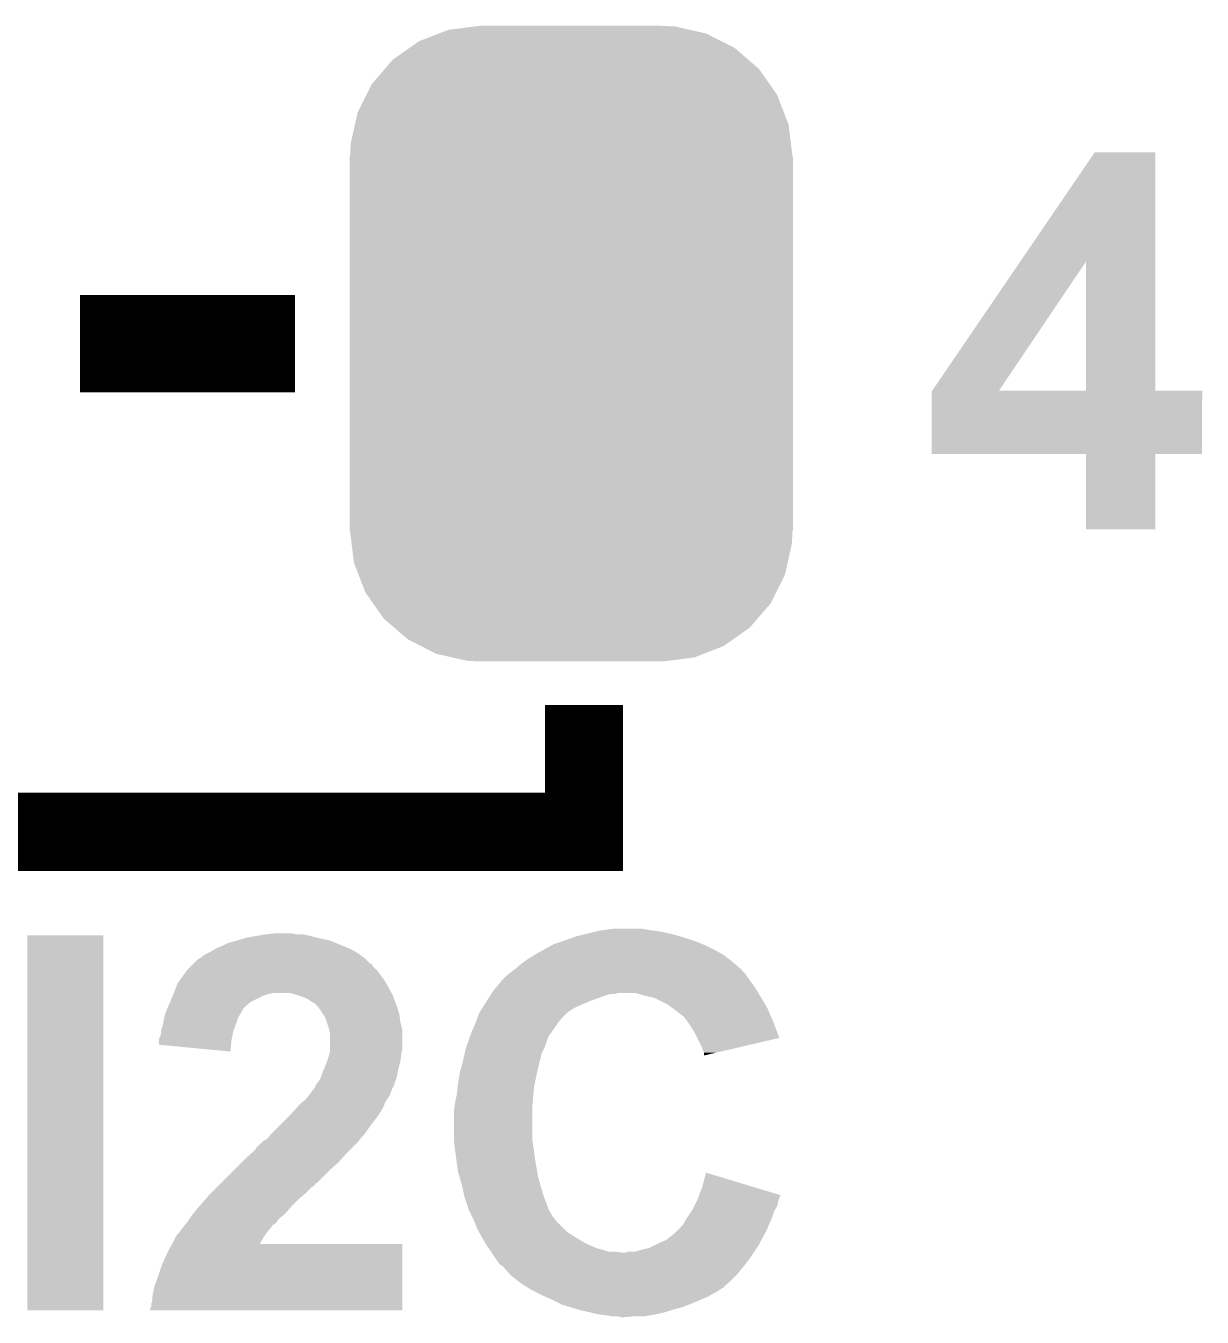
# Model space of a CAD drawing. Extents: x -1.3 to 24.2, y -3.9 to 53.4.
# Drawn here: x 12.01 to 15.07, y 5.494 to 8.853 of the extents above; entities that cross this region are included whole.
import ezdxf

# ---------------------------------------------------------------- set-up
doc = ezdxf.new("R2010")
doc.units = 0
doc.layers.get('0').update_dxf_attribs({"linetype": 'CONTINUOUS'})
doc.layers.add('LIGHT_RANGER_14CLICK_V101_GTO', color=9, linetype='CONTINUOUS')
doc.layers.add('LIGHT_RANGER_14CLICK_V101_GTS', color=11, linetype='CONTINUOUS')

# ---------------------------------------------------------------- blocks, each defined once
blk = doc.blocks.new('CUSTOM_78')
for points in [[(-0.396894, 0.786286), (-0.344522, 0.80667), (0.391508, 0.786286), (0.351232, 0.80667)], [(-0.344522, 0.80667), (-0.319682, 0.816338), (0.351232, 0.80667), (0.308712, 0.816338)], [(-0.319682, 0.816338), (-0.251122, 0.82504), (0.308712, 0.816338), (0.27044, 0.82504)], [(-0.251122, 0.82504), (-0.23749, 0.82677), (0.27044, 0.82504), (0.23749, 0.82677)], [(-0.420946, 0.769256), (-0.396894, 0.786286), (0.425156, 0.769256), (0.391508, 0.786286)], [(-0.464512, 0.738408), (-0.420946, 0.769256), (0.460796, 0.738408), (0.425156, 0.769256)], [(-0.5185, 0.67556), (-0.484594, 0.715032), (0.515528, 0.67556), (0.4878, 0.715032)], [(-0.484594, 0.715032), (-0.464512, 0.738408), (0.4878, 0.715032), (0.460796, 0.738408)], [(-0.532704, 0.647234), (-0.5185, 0.67556), (0.535424, 0.647234), (0.515528, 0.67556)], [(-0.555636, 0.601496), (-0.532704, 0.647234), (0.55303, 0.601496), (0.535424, 0.647234)], [(-0.562694, 0.569912), (-0.555636, 0.601496), (0.565186, 0.569912), (0.55303, 0.601496)], [(-0.573704, 0.520636), (-0.562694, 0.569912), (0.571254, 0.520636), (0.565186, 0.569912)], [(-0.57531, 0.48768), (-0.573704, 0.520636), (0.57531, 0.48768), (0.571254, 0.520636)], [(-0.57658, -0.48768), (-0.57658, 0.48768), (0.57658, -0.48768), (0.57658, 0.48768)], [(-0.571252, -0.520636), (-0.57531, -0.48768), (0.573704, -0.520636), (0.57531, -0.48768)], [(-0.565186, -0.569912), (-0.571252, -0.520636), (0.562692, -0.569912), (0.573704, -0.520636)], [(-0.553028, -0.601496), (-0.565186, -0.569912), (0.555636, -0.601496), (0.562692, -0.569912)], [(-0.535424, -0.647234), (-0.553028, -0.601496), (0.532702, -0.647234), (0.555636, -0.601496)], [(-0.515526, -0.67556), (-0.535424, -0.647234), (0.5185, -0.67556), (0.532702, -0.647234)], [(-0.4878, -0.715032), (-0.515526, -0.67556), (0.484592, -0.715032), (0.5185, -0.67556)], [(-0.460794, -0.738408), (-0.4878, -0.715032), (0.464512, -0.738408), (0.484592, -0.715032)], [(-0.425156, -0.769256), (-0.460794, -0.738408), (0.420944, -0.769256), (0.464512, -0.738408)], [(-0.391506, -0.786286), (-0.425156, -0.769256), (0.396894, -0.786286), (0.420944, -0.769256)], [(-0.351232, -0.80667), (-0.391506, -0.786286), (0.34452, -0.80667), (0.396894, -0.786286)], [(-0.30871, -0.816338), (-0.351232, -0.80667), (0.319682, -0.816338), (0.34452, -0.80667)], [(-0.27044, -0.82504), (-0.30871, -0.816338), (0.25112, -0.82504), (0.319682, -0.816338)], [(-0.23749, -0.82677), (-0.27044, -0.82504), (0.23749, -0.82677), (0.25112, -0.82504)]]:
    blk.add_solid(points)

msp = doc.modelspace()

# ---------------------------------------------------------------- linework, layer by layer
at = {"layer": 'LIGHT_RANGER_14CLICK_V101_GTO'}
for points, const_width in [([(12.15136, 8.0264), (12.71016, 8.0264)], 0.254), ([(11.684, 6.7564), (13.462, 6.7564), (13.462, 7.0866)], 0.2032)]:
    msp.add_lwpolyline(points, dxfattribs=dict(at, const_width=const_width))
for points in [[(14.59647, 8.239696), (14.790412, 8.524216), (14.947912, 8.239696), (14.9479, 8.524216)], [(14.790412, 8.524216), (14.79043, 8.52424), (14.9479, 8.524216), (14.79043, 8.52424)], [(14.367994, 7.904516), (14.59647, 8.239696), (14.541528, 7.904516), (14.76752, 8.239696)], [(14.767536, 7.90448), (14.76752, 8.239696), (14.947924, 7.90448), (14.947912, 8.239696)], [(14.36624, 7.739404), (14.366244, 7.901946), (15.069796, 7.739404), (15.069818, 7.901946)], [(14.366244, 7.901946), (14.367954, 7.904456), (15.069818, 7.901946), (15.06982, 7.904456)], [(14.367954, 7.904456), (14.36797, 7.90448), (15.06982, 7.904456), (14.947924, 7.90448)], [(14.36797, 7.90448), (14.367994, 7.904516), (14.767536, 7.90448), (14.541528, 7.904516)], [(14.767536, 7.73938), (14.36624, 7.739404), (15.069796, 7.73938), (15.069796, 7.739404)], [(14.767538, 7.739356), (14.767536, 7.73938), (14.9479, 7.739356), (15.069796, 7.73938)], [(14.76756, 7.543824), (14.767538, 7.739356), (14.947876, 7.543824), (14.9479, 7.739356)], [(14.947876, 7.5438), (14.76756, 7.543824), (14.947876, 7.5438), (14.947876, 7.543824)], [(12.0142, 5.511824), (12.014222, 6.487136), (12.212296, 5.511824), (12.21232, 6.487136)], [(12.014222, 6.487136), (12.014224, 6.48716), (12.21232, 6.487136), (12.014224, 6.48716)], [(12.58824, 6.48208), (12.618718, 6.48716), (12.763498, 6.48208), (12.745722, 6.48716)], [(12.618718, 6.48716), (12.633958, 6.4897), (12.745722, 6.48716), (12.730482, 6.4897)], [(12.633958, 6.4897), (12.656822, 6.49224), (12.715242, 6.4897), (12.702538, 6.49224)], [(13.42771, 6.47954), (13.441682, 6.48462), (13.7287, 6.47954), (13.711766, 6.48462)], [(13.441682, 6.48462), (13.45184, 6.48716), (13.711766, 6.48462), (13.703298, 6.48716)], [(13.45184, 6.48716), (13.47216, 6.49224), (13.703298, 6.48716), (13.68298, 6.49224)], [(13.47216, 6.49224), (13.494172, 6.49732), (13.68298, 6.49224), (13.660118, 6.49732)], [(13.494172, 6.49732), (13.50518, 6.49986), (13.660118, 6.49732), (13.6398, 6.49986)], [(13.50518, 6.49986), (13.543282, 6.50494), (13.6398, 6.49986), (13.609318, 6.50494)], [(12.494258, 6.44652), (12.502722, 6.4516), (12.863832, 6.44652), (12.854942, 6.4516)], [(12.502722, 6.4516), (12.506956, 6.45414), (12.854942, 6.4516), (12.849016, 6.45414)], [(12.506956, 6.45414), (12.51966, 6.45922), (12.849016, 6.45414), (12.83716, 6.45922)], [(12.51966, 6.45922), (12.534902, 6.466842), (12.83716, 6.45922), (12.818104, 6.466842)], [(12.534902, 6.466842), (12.56156, 6.474458), (12.818104, 6.466842), (12.799062, 6.474458)], [(12.56156, 6.474458), (12.58824, 6.48208), (12.799062, 6.474458), (12.763498, 6.48208)], [(13.35583, 6.44906), (13.37869, 6.46176), (13.80236, 6.44906), (13.77696, 6.46176)], [(13.37869, 6.46176), (13.383262, 6.4643), (13.77696, 6.46176), (13.77061, 6.4643)], [(13.383262, 6.4643), (13.40612, 6.47192), (13.77061, 6.4643), (13.75156, 6.47192)], [(13.40612, 6.47192), (13.41374, 6.47446), (13.75156, 6.47192), (13.74394, 6.47446)], [(13.41374, 6.47446), (13.42771, 6.47954), (13.74394, 6.47446), (13.7287, 6.47954)], [(12.446002, 6.4135), (12.458704, 6.4262), (12.905744, 6.4135), (12.893042, 6.4262)], [(12.458704, 6.4262), (12.461246, 6.426206), (12.893042, 6.4262), (12.893036, 6.426206)], [(12.461246, 6.426206), (12.463778, 6.428738), (12.893036, 6.426206), (12.890502, 6.428738)], [(12.463778, 6.428738), (12.463784, 6.428742), (12.890502, 6.428738), (12.890498, 6.428742)], [(12.463784, 6.428742), (12.468858, 6.431282), (12.890498, 6.428742), (12.886942, 6.431282)], [(12.468858, 6.431282), (12.473944, 6.436362), (12.886942, 6.431282), (12.879832, 6.436362)], [(12.473944, 6.436362), (12.484098, 6.44144), (12.879832, 6.436362), (12.872722, 6.44144)], [(12.484098, 6.44144), (12.494258, 6.44652), (12.872722, 6.44144), (12.863832, 6.44652)], [(13.29944, 6.4135), (13.306552, 6.41858), (13.853888, 6.4135), (13.84808, 6.41858)], [(13.306552, 6.41858), (13.31722, 6.4262), (13.84808, 6.41858), (13.838282, 6.4262)], [(13.31722, 6.4262), (13.333478, 6.43636), (13.838282, 6.4262), (13.825216, 6.43636)], [(13.333478, 6.43636), (13.33754, 6.438898), (13.825216, 6.43636), (13.82065, 6.438898)], [(13.33754, 6.438898), (13.35583, 6.44906), (13.82065, 6.438898), (13.80236, 6.44906)], [(12.412616, 6.372858), (12.42713, 6.393178), (12.941302, 6.372858), (12.92606, 6.393178)], [(12.42713, 6.393178), (12.430762, 6.398262), (12.92606, 6.393178), (12.92098, 6.398262)], [(12.430762, 6.398262), (12.438382, 6.405882), (12.92098, 6.398262), (12.913362, 6.405882)], [(12.438382, 6.405882), (12.443456, 6.410956), (12.913362, 6.405882), (12.910822, 6.410956)], [(12.443456, 6.410956), (12.445996, 6.413494), (12.910822, 6.410956), (12.908286, 6.413494)], [(12.445996, 6.413494), (12.446002, 6.4135), (12.908286, 6.413494), (12.905744, 6.4135)], [(13.25118, 6.37286), (13.261342, 6.38302), (13.89126, 6.37286), (13.884488, 6.38302)], [(13.261342, 6.38302), (13.268114, 6.3881), (13.884488, 6.38302), (13.8811, 6.3881)], [(13.268114, 6.3881), (13.2715, 6.39064), (13.8811, 6.3881), (13.87856, 6.39064)], [(13.2715, 6.39064), (13.281016, 6.398254), (13.87856, 6.39064), (13.870946, 6.398254)], [(13.281016, 6.398254), (13.28417, 6.400776), (13.870946, 6.398254), (13.87094, 6.400776)], [(13.28417, 6.400776), (13.2842, 6.4008), (13.87094, 6.400776), (13.868404, 6.4008)], [(13.2842, 6.4008), (13.29944, 6.4135), (13.868404, 6.4008), (13.853888, 6.4135)], [(12.3952, 6.3373), (12.404344, 6.36016), (12.96139, 6.3373), (12.94892, 6.36016)], [(12.404344, 6.36016), (12.405362, 6.362702), (12.94892, 6.36016), (12.947396, 6.362702)], [(12.405362, 6.362702), (12.412616, 6.372858), (12.947396, 6.362702), (12.941302, 6.372858)], [(13.22578, 6.34238), (13.23409, 6.352538), (13.912598, 6.34238), (13.906502, 6.352538)], [(13.23409, 6.352538), (13.248638, 6.370318), (13.906502, 6.352538), (13.893168, 6.370318)], [(13.248638, 6.370318), (13.25118, 6.37286), (13.893168, 6.370318), (13.89126, 6.37286)], [(12.385764, 6.31444), (12.39012, 6.3246), (12.595864, 6.31444), (12.61618, 6.3246)], [(12.39012, 6.3246), (12.392152, 6.32968), (12.61618, 6.3246), (12.62634, 6.32968)], [(12.392152, 6.32968), (12.394182, 6.334758), (12.62634, 6.32968), (12.64158, 6.334758)], [(12.394182, 6.334758), (12.3952, 6.3373), (12.64158, 6.334758), (12.654278, 6.3373)], [(12.71524, 6.33222), (12.697458, 6.3373), (12.96416, 6.33222), (12.96139, 6.3373)], [(12.730482, 6.32714), (12.71524, 6.33222), (12.966114, 6.32714), (12.96416, 6.33222)], [(12.743182, 6.32206), (12.730482, 6.32714), (12.968068, 6.32206), (12.966114, 6.32714)], [(12.753342, 6.314442), (12.743182, 6.32206), (12.971, 6.314442), (12.968068, 6.32206)], [(13.201534, 6.30428), (13.209616, 6.31698), (13.4493, 6.30428), (13.479782, 6.31698)], [(13.209616, 6.31698), (13.216082, 6.32714), (13.479782, 6.31698), (13.50772, 6.32714)], [(13.216082, 6.32714), (13.220928, 6.334758), (13.50772, 6.32714), (13.530578, 6.334758)], [(13.220928, 6.334758), (13.22093, 6.33476), (13.530578, 6.334758), (13.543276, 6.33476)], [(13.22093, 6.33476), (13.222546, 6.337298), (13.543276, 6.33476), (13.550898, 6.337298)], [(13.222546, 6.3373), (13.22578, 6.34238), (13.915646, 6.3373), (13.912598, 6.34238)], [(13.222546, 6.337298), (13.222546, 6.3373), (13.550898, 6.337298), (13.596618, 6.3373)], [(13.622022, 6.32968), (13.596618, 6.3373), (13.920218, 6.32968), (13.915646, 6.3373)], [(13.633456, 6.32714), (13.622022, 6.32968), (13.92174, 6.32714), (13.920218, 6.32968)], [(13.644878, 6.324602), (13.633456, 6.32714), (13.923222, 6.324602), (13.92174, 6.32714)], [(13.680438, 6.30682), (13.644878, 6.324602), (13.933594, 6.30682), (13.923222, 6.324602)], [(12.370524, 6.273802), (12.374154, 6.286502), (12.56284, 6.273802), (12.57046, 6.286502)], [(12.374154, 6.286502), (12.37488, 6.289042), (12.57046, 6.286502), (12.57173, 6.289042)], [(12.37488, 6.289042), (12.378142, 6.296656), (12.57173, 6.289042), (12.575538, 6.296656)], [(12.378142, 6.296656), (12.380322, 6.301742), (12.575538, 6.296656), (12.580622, 6.301742)], [(12.380322, 6.301742), (12.385764, 6.31444), (12.580622, 6.301742), (12.595864, 6.31444)], [(12.763494, 6.30936), (12.753342, 6.314442), (12.972954, 6.30936), (12.971, 6.314442)], [(12.766034, 6.304296), (12.763494, 6.30936), (12.974902, 6.304296), (12.972954, 6.30936)], [(12.76857, 6.30428), (12.766034, 6.304296), (12.974908, 6.30428), (12.974902, 6.304296)], [(12.771958, 6.299202), (12.76857, 6.30428), (12.97686, 6.299202), (12.974908, 6.30428)], [(12.78382, 6.281418), (12.771958, 6.299202), (12.98194, 6.281418), (12.97686, 6.299202)], [(13.185336, 6.2738), (13.19022, 6.286498), (13.40612, 6.2738), (13.418818, 6.286498)], [(13.19022, 6.286498), (13.190222, 6.2865), (13.418818, 6.286498), (13.41882, 6.2865)], [(13.190222, 6.2865), (13.196684, 6.296658), (13.41882, 6.2865), (13.434058, 6.296658)], [(13.196684, 6.296658), (13.201534, 6.30428), (13.434058, 6.296658), (13.4493, 6.30428)], [(13.6906, 6.2992), (13.680438, 6.30682), (13.938038, 6.2992), (13.933594, 6.30682)], [(13.694414, 6.296658), (13.6906, 6.2992), (13.93952, 6.296658), (13.938038, 6.2992)], [(13.69822, 6.29412), (13.694414, 6.296658), (13.940608, 6.29412), (13.93952, 6.296658)], [(13.70076, 6.291582), (13.69822, 6.29412), (13.941696, 6.291582), (13.940608, 6.29412)], [(13.721078, 6.276342), (13.70076, 6.291582), (13.948228, 6.276342), (13.941696, 6.291582)], [(12.362182, 6.240782), (12.36726, 6.25602), (12.551092, 6.240782), (12.556806, 6.25602)], [(12.36726, 6.25602), (12.367682, 6.25856), (12.556806, 6.25602), (12.55776, 6.25856)], [(12.367682, 6.25856), (12.3698, 6.271262), (12.55776, 6.25856), (12.561992, 6.271262)], [(12.3698, 6.271262), (12.370524, 6.273802), (12.561992, 6.271262), (12.56284, 6.273802)], [(12.788898, 6.273804), (12.78382, 6.281418), (12.982892, 6.273804), (12.98194, 6.281418)], [(12.793134, 6.2611), (12.788898, 6.273804), (12.98448, 6.2611), (12.982892, 6.273804)], [(12.799058, 6.24332), (12.793134, 6.2611), (12.988926, 6.24332), (12.98448, 6.2611)], [(13.170112, 6.2357), (13.17646, 6.25094), (13.37818, 6.2357), (13.38834, 6.25094)], [(13.17646, 6.25094), (13.17752, 6.25348), (13.38834, 6.25094), (13.390876, 6.25348)], [(13.17752, 6.253482), (13.179472, 6.258556), (13.390878, 6.253482), (13.393418, 6.258556)], [(13.17752, 6.25348), (13.17752, 6.253482), (13.390876, 6.25348), (13.390878, 6.253482)], [(13.179472, 6.258556), (13.185336, 6.2738), (13.393418, 6.258556), (13.40612, 6.2738)], [(13.73251, 6.2611), (13.721078, 6.276342), (13.95476, 6.2611), (13.948228, 6.276342)], [(13.73632, 6.256018), (13.73251, 6.2611), (13.956664, 6.256018), (13.95476, 6.2611)], [(13.74902, 6.235698), (13.73632, 6.256018), (13.96427, 6.235698), (13.956664, 6.256018)], [(12.3571, 6.21284), (12.357102, 6.217924), (12.54506, 6.21284), (12.546076, 6.217924)], [(12.357102, 6.217924), (12.36218, 6.230624), (12.546076, 6.217924), (12.548616, 6.230624)], [(12.36218, 6.238238), (12.362182, 6.240782), (12.55014, 6.238238), (12.551092, 6.240782)], [(12.36218, 6.230624), (12.36218, 6.238238), (12.548616, 6.230624), (12.55014, 6.238238)], [(12.799568, 6.240778), (12.799058, 6.24332), (12.98956, 6.240778), (12.988926, 6.24332)], [(12.8016, 6.230622), (12.799568, 6.240778), (12.98956, 6.230622), (12.98956, 6.240778)], [(12.8016, 6.195058), (12.8016, 6.230622), (12.98956, 6.195058), (12.98956, 6.230622)], [(13.161434, 6.212842), (13.16482, 6.222998), (13.36548, 6.212842), (13.369542, 6.222998)], [(13.16482, 6.222998), (13.165878, 6.225542), (13.369542, 6.222998), (13.37056, 6.225542)], [(13.165878, 6.225542), (13.170112, 6.2357), (13.37056, 6.225542), (13.37818, 6.2357)], [(13.756644, 6.220454), (13.74902, 6.235698), (13.969974, 6.220454), (13.96427, 6.235698)], [(13.7668, 6.20014), (13.756644, 6.220454), (13.883018, 6.20014), (13.969974, 6.220454)], [(12.3571, 6.202702), (12.3571, 6.21284), (12.544128, 6.202702), (12.54506, 6.21284)], [(12.542496, 6.184902), (12.3571, 6.202702), (12.542496, 6.184902), (12.544128, 6.202702)], [(12.800146, 6.17982), (12.8016, 6.184902), (12.98702, 6.17982), (12.987866, 6.184902)], [(12.8016, 6.184902), (12.8016, 6.195058), (12.987866, 6.184902), (12.98956, 6.195058)], [(13.14704, 6.1595), (13.152314, 6.182358), (13.347064, 6.1595), (13.352778, 6.182358)], [(13.152314, 6.182358), (13.15466, 6.192518), (13.352778, 6.182358), (13.357858, 6.192518)], [(13.15466, 6.192518), (13.156354, 6.1976), (13.357858, 6.192518), (13.3604, 6.1976)], [(13.156354, 6.1976), (13.161434, 6.212842), (13.3604, 6.1976), (13.36548, 6.212842)], [(13.77188, 6.18744), (13.7668, 6.20014), (13.828654, 6.18744), (13.883018, 6.20014)], [(13.774418, 6.182364), (13.77188, 6.18744), (13.806926, 6.182364), (13.828654, 6.18744)], [(13.77442, 6.17477), (13.774418, 6.182364), (13.77442, 6.17477), (13.806926, 6.182364)], [(12.7889, 6.1468), (12.79366, 6.1595), (12.981304, 6.1468), (12.98448, 6.1595)], [(12.79366, 6.1595), (12.796518, 6.167118), (12.98448, 6.1595), (12.985432, 6.167118)], [(12.796518, 6.167118), (12.800146, 6.17982), (12.985432, 6.167118), (12.98702, 6.17982)], [(13.14219, 6.14172), (13.14704, 6.1595), (13.34262, 6.14172), (13.347064, 6.1595)], [(12.76858, 6.10362), (12.7762, 6.11378), (12.970082, 6.10362), (12.97347, 6.11378)], [(12.7762, 6.11378), (12.777046, 6.11632), (12.97347, 6.11378), (12.974318, 6.11632)], [(12.777046, 6.11632), (12.78128, 6.129018), (12.974318, 6.11632), (12.97714, 6.129018)], [(12.78128, 6.129018), (12.785634, 6.13918), (12.97714, 6.129018), (12.9794, 6.13918)], [(12.785634, 6.13918), (12.7889, 6.1468), (12.9794, 6.13918), (12.981304, 6.1468)], [(13.13434, 6.10108), (13.137302, 6.11886), (13.333982, 6.10108), (13.33754, 6.11886)], [(13.137302, 6.11886), (13.13942, 6.131562), (13.33754, 6.11886), (13.340362, 6.131562)], [(13.13942, 6.131562), (13.14219, 6.14172), (13.340362, 6.131562), (13.34262, 6.14172)], [(12.74826, 6.07314), (12.755878, 6.0833), (12.957554, 6.07314), (12.96162, 6.0833)], [(12.755878, 6.0833), (12.76159, 6.090916), (12.96162, 6.0833), (12.96416, 6.090916)], [(12.76159, 6.090916), (12.763498, 6.09346), (12.96416, 6.090916), (12.966696, 6.09346)], [(12.763498, 6.09346), (12.7635, 6.093462), (12.966696, 6.09346), (12.966696, 6.093462)], [(12.7635, 6.093462), (12.763504, 6.096006), (12.966696, 6.093462), (12.967544, 6.096006)], [(12.763504, 6.096006), (12.76858, 6.10362), (12.967544, 6.096006), (12.970082, 6.10362)], [(13.1318, 6.075682), (13.133578, 6.093462), (13.330682, 6.075682), (13.33246, 6.093462)], [(13.133578, 6.093462), (13.13434, 6.10108), (13.33246, 6.093462), (13.333982, 6.10108)], [(12.713854, 6.03758), (12.725402, 6.050282), (12.938758, 6.03758), (12.944202, 6.050282)], [(12.725402, 6.050282), (12.731752, 6.055362), (12.944202, 6.050282), (12.94638, 6.055362)], [(12.731752, 6.055362), (12.738102, 6.060442), (12.94638, 6.055362), (12.949766, 6.060442)], [(12.738102, 6.060442), (12.746226, 6.070598), (12.949766, 6.060442), (12.956538, 6.070598)], [(12.746226, 6.070598), (12.74826, 6.07314), (12.956538, 6.070598), (12.957554, 6.07314)], [(13.124814, 6.037582), (13.12672, 6.052818), (13.32738, 6.037582), (13.328648, 6.052818)], [(13.12672, 6.052818), (13.130106, 6.06806), (13.328648, 6.052818), (13.32992, 6.06806)], [(13.130106, 6.06806), (13.1318, 6.075682), (13.32992, 6.06806), (13.330682, 6.075682)], [(12.67206, 5.9944), (12.69492, 6.01726), (12.90828, 5.9944), (12.92606, 6.01726)], [(12.69492, 6.01726), (12.7, 6.02234), (12.92606, 6.01726), (12.929234, 6.02234)], [(12.7, 6.02234), (12.713854, 6.03758), (12.929234, 6.02234), (12.938758, 6.03758)], [(13.12418, 6.0325), (13.124814, 6.037582), (13.32738, 6.0325), (13.32738, 6.037582)], [(13.12418, 5.95884), (13.12418, 6.0325), (13.32738, 5.95884), (13.32738, 6.0325)], [(12.6492, 5.97154), (12.67206, 5.9944), (12.892276, 5.97154), (12.90828, 5.9944)], [(12.608566, 5.933446), (12.62634, 5.95122), (12.857484, 5.933446), (12.875258, 5.95122)], [(12.62634, 5.95122), (12.626342, 5.951222), (12.875258, 5.95122), (12.875258, 5.951222)], [(12.626342, 5.951222), (12.639042, 5.958844), (12.875258, 5.951222), (12.880978, 5.958844)], [(12.639042, 5.958844), (12.641068, 5.961378), (12.880978, 5.958844), (12.88288, 5.961378)], [(12.641068, 5.961378), (12.647166, 5.968998), (12.88288, 5.961378), (12.890498, 5.968998)], [(12.647166, 5.968998), (12.6492, 5.97154), (12.890498, 5.968998), (12.892276, 5.97154)], [(13.12418, 5.948682), (13.12418, 5.95884), (13.328832, 5.948682), (13.32738, 5.95884)], [(13.127568, 5.92328), (13.12418, 5.948682), (13.33246, 5.92328), (13.328832, 5.948682)], [(12.58062, 5.9055), (12.59738, 5.92074), (12.831232, 5.9055), (12.84478, 5.92074)], [(12.59738, 5.92074), (12.60856, 5.930904), (12.84478, 5.92074), (12.854942, 5.930904)], [(12.60856, 5.930904), (12.608566, 5.933446), (12.854942, 5.930904), (12.857484, 5.933446)], [(13.130278, 5.90296), (13.127568, 5.92328), (13.335, 5.90296), (13.33246, 5.92328)], [(12.550138, 5.87502), (12.572998, 5.89788), (12.79906, 5.87502), (12.82446, 5.89788)], [(12.572998, 5.89788), (12.58062, 5.9055), (12.82446, 5.89788), (12.831232, 5.9055)], [(13.13434, 5.872482), (13.130278, 5.90296), (13.34038, 5.872482), (13.335, 5.90296)], [(12.517118, 5.842), (12.550138, 5.87502), (12.766036, 5.842), (12.79906, 5.87502)], [(13.13797, 5.85978), (13.13434, 5.872482), (13.34262, 5.85978), (13.34038, 5.872482)], [(13.1445, 5.83692), (13.13797, 5.85978), (13.34897, 5.83692), (13.34262, 5.85978)], [(13.76934, 5.83184), (13.779524, 5.869934), (13.90536, 5.83184), (13.779524, 5.869934)], [(12.478068, 5.801362), (12.489178, 5.81406), (12.72032, 5.801362), (12.735136, 5.81406)], [(12.489178, 5.81406), (12.491718, 5.8166), (12.735136, 5.81406), (12.7381, 5.8166)], [(12.491718, 5.8166), (12.506956, 5.831838), (12.7381, 5.8166), (12.753338, 5.831838)], [(12.506956, 5.831838), (12.51204, 5.836922), (12.753338, 5.831838), (12.760956, 5.836922)], [(12.51204, 5.836922), (12.517102, 5.841984), (12.760956, 5.836922), (12.763494, 5.841984)], [(12.517102, 5.841984), (12.517118, 5.842), (12.763494, 5.841984), (12.766036, 5.842)], [(13.149778, 5.81406), (13.1445, 5.83692), (13.35532, 5.81406), (13.34897, 5.83692)], [(13.152122, 5.8039), (13.149778, 5.81406), (13.35913, 5.8039), (13.35532, 5.81406)], [(13.760546, 5.808976), (13.761516, 5.811502), (13.972538, 5.808976), (13.97254, 5.811502)], [(13.761516, 5.811502), (13.76934, 5.83184), (13.97254, 5.811502), (13.90536, 5.83184)], [(12.45616, 5.77596), (12.46269, 5.78358), (12.695872, 5.77596), (12.70254, 5.78358)], [(12.46269, 5.78358), (12.4714, 5.79374), (12.70254, 5.78358), (12.712698, 5.79374)], [(12.4714, 5.79374), (12.478068, 5.801362), (12.712698, 5.79374), (12.72032, 5.801362)], [(13.16228, 5.773422), (13.152122, 5.8039), (13.37056, 5.773422), (13.35913, 5.8039)], [(13.74394, 5.773422), (13.749018, 5.783578), (13.958824, 5.773422), (13.96492, 5.783578)], [(13.749018, 5.783578), (13.755368, 5.796278), (13.96492, 5.783578), (13.96746, 5.796278)], [(13.755368, 5.796278), (13.75664, 5.79882), (13.96746, 5.796278), (13.968306, 5.79882)], [(13.75664, 5.79882), (13.758592, 5.803898), (13.968306, 5.79882), (13.97, 5.803898)], [(13.758592, 5.803898), (13.760546, 5.808976), (13.97, 5.803898), (13.972538, 5.808976)], [(12.429234, 5.740398), (12.4333, 5.74548), (12.661898, 5.740398), (12.665286, 5.74548)], [(12.4333, 5.74548), (12.434992, 5.748018), (12.665286, 5.74548), (12.66698, 5.748018)], [(12.434992, 5.748018), (12.44346, 5.76072), (12.66698, 5.748018), (12.681798, 5.76072)], [(12.44346, 5.76072), (12.445574, 5.763258), (12.681798, 5.76072), (12.68476, 5.763258)], [(12.445574, 5.763258), (12.45616, 5.77596), (12.68476, 5.763258), (12.695872, 5.77596)], [(13.162282, 5.773418), (13.16228, 5.773422), (13.37056, 5.773418), (13.37056, 5.773422)], [(13.17117, 5.755644), (13.162282, 5.773418), (13.38072, 5.755644), (13.37056, 5.773418)], [(13.17498, 5.74802), (13.17117, 5.755644), (13.38707, 5.74802), (13.38072, 5.755644)], [(13.17803, 5.740396), (13.17498, 5.74802), (13.39342, 5.740396), (13.38707, 5.74802)], [(13.718542, 5.732782), (13.7287, 5.75056), (13.942422, 5.732782), (13.950042, 5.75056)], [(13.7287, 5.75056), (13.732086, 5.755642), (13.950042, 5.75056), (13.95222, 5.755642)], [(13.732086, 5.755642), (13.742246, 5.770882), (13.95222, 5.755642), (13.9573, 5.770882)], [(13.742246, 5.770882), (13.74394, 5.773422), (13.9573, 5.770882), (13.958824, 5.773422)], [(12.402822, 5.707378), (12.4079, 5.712462), (12.632504, 5.707378), (12.636136, 5.712462)], [(12.4079, 5.712462), (12.413614, 5.72008), (12.636136, 5.712462), (12.64158, 5.72008)], [(12.413614, 5.72008), (12.417422, 5.725158), (12.64158, 5.72008), (12.646658, 5.725158)], [(12.417422, 5.725158), (12.42314, 5.73278), (12.646658, 5.725158), (12.65174, 5.73278)], [(12.42314, 5.73278), (12.425166, 5.735314), (12.65174, 5.73278), (12.654274, 5.735314)], [(12.425166, 5.735314), (12.425172, 5.73532), (12.654274, 5.735314), (12.656816, 5.73532)], [(12.425172, 5.73532), (12.429234, 5.740398), (12.656816, 5.73532), (12.661898, 5.740398)], [(13.179044, 5.73786), (13.17803, 5.740396), (13.393444, 5.73786), (13.39342, 5.740396)], [(13.179048, 5.737854), (13.179044, 5.73786), (13.395966, 5.737854), (13.393444, 5.73786)], [(13.18514, 5.72262), (13.179048, 5.737854), (13.411202, 5.72262), (13.395966, 5.737854)], [(13.189374, 5.715), (13.18514, 5.72262), (13.418822, 5.715), (13.411202, 5.72262)], [(13.19643, 5.7023), (13.189374, 5.715), (13.43914, 5.7023), (13.418822, 5.715)], [(13.675358, 5.694682), (13.69822, 5.712462), (13.923434, 5.694682), (13.932916, 5.712462)], [(13.69822, 5.712462), (13.705838, 5.72008), (13.932916, 5.712462), (13.93698, 5.72008)], [(13.705838, 5.72008), (13.718542, 5.732782), (13.93698, 5.72008), (13.942422, 5.732782)], [(12.37996, 5.6642), (12.390886, 5.684496), (12.989556, 5.6642), (12.98956, 5.684496)], [(12.390886, 5.684496), (12.390898, 5.68452), (12.98956, 5.684496), (12.618762, 5.68452)], [(12.390898, 5.68452), (12.39774, 5.697226), (12.618762, 5.68452), (12.62599, 5.697226)], [(12.39774, 5.697226), (12.397746, 5.699766), (12.62599, 5.697226), (12.627436, 5.699766)], [(12.397746, 5.699766), (12.400278, 5.7023), (12.627436, 5.699766), (12.628878, 5.7023)], [(12.400278, 5.7023), (12.400282, 5.702304), (12.628878, 5.7023), (12.62888, 5.702304)], [(12.400282, 5.702304), (12.402822, 5.707378), (12.62888, 5.702304), (12.632504, 5.707378)], [(13.19784, 5.69976), (13.19643, 5.7023), (13.443374, 5.69976), (13.43914, 5.7023)], [(13.205096, 5.68706), (13.19784, 5.69976), (13.464542, 5.68706), (13.443374, 5.69976)], [(13.207998, 5.68198), (13.205096, 5.68706), (13.475716, 5.68198), (13.464542, 5.68706)], [(13.213446, 5.674358), (13.207998, 5.68198), (13.49248, 5.674358), (13.475716, 5.68198)], [(13.632182, 5.67436), (13.64742, 5.68198), (13.91158, 5.67436), (13.91666, 5.68198)], [(13.64742, 5.68198), (13.6525, 5.68452), (13.91666, 5.68198), (13.918014, 5.68452)], [(13.6525, 5.68452), (13.675358, 5.694682), (13.918014, 5.68452), (13.923434, 5.694682)], [(12.36472, 5.63118), (12.37996, 5.6642), (12.989552, 5.63118), (12.989556, 5.6642)], [(13.220702, 5.6642), (13.213446, 5.674358), (13.528042, 5.6642), (13.49248, 5.674358)], [(13.222226, 5.66166), (13.220702, 5.6642), (13.563602, 5.66166), (13.54582, 5.6642)], [(13.228318, 5.651502), (13.222226, 5.66166), (13.89634, 5.651502), (13.903112, 5.66166)], [(13.234036, 5.64388), (13.228318, 5.651502), (13.89126, 5.64388), (13.89634, 5.651502)], [(13.23594, 5.64134), (13.234036, 5.64388), (13.889228, 5.64134), (13.89126, 5.64388)], [(13.563602, 5.66166), (13.571224, 5.661662), (13.903112, 5.66166), (13.903114, 5.661662)], [(13.571224, 5.661662), (13.576304, 5.6642), (13.903114, 5.661662), (13.904806, 5.6642)], [(13.594084, 5.6642), (13.61186, 5.66928), (13.904806, 5.6642), (13.908192, 5.66928)], [(13.61186, 5.66928), (13.632182, 5.67436), (13.908192, 5.66928), (13.91158, 5.67436)], [(12.35456, 5.6007), (12.36472, 5.63118), (12.989548, 5.6007), (12.989552, 5.63118)], [(13.24102, 5.63372), (13.23594, 5.64134), (13.883132, 5.63372), (13.889228, 5.64134)], [(13.246094, 5.628646), (13.24102, 5.63372), (13.879072, 5.628646), (13.883132, 5.63372)], [(13.248636, 5.62864), (13.246094, 5.628646), (13.879068, 5.62864), (13.879072, 5.628646)], [(13.269214, 5.60578), (13.248636, 5.62864), (13.86078, 5.60578), (13.879068, 5.62864)], [(12.344402, 5.57276), (12.35456, 5.6007), (12.989544, 5.57276), (12.989548, 5.6007)], [(13.2715, 5.60324), (13.269214, 5.60578), (13.85824, 5.60324), (13.86078, 5.60578)], [(13.29055, 5.588), (13.2715, 5.60324), (13.843, 5.588), (13.85824, 5.60324)], [(13.2969, 5.58292), (13.29055, 5.588), (13.837074, 5.58292), (13.843, 5.588)], [(13.312878, 5.572754), (13.2969, 5.58292), (13.82522, 5.572754), (13.837074, 5.58292)], [(12.33932, 5.547362), (12.344402, 5.57276), (12.98954, 5.547362), (12.989544, 5.57276)], [(12.33932, 5.537204), (12.33932, 5.547362), (12.989538, 5.537204), (12.98954, 5.547362)], [(13.31686, 5.57022), (13.312878, 5.572754), (13.825196, 5.57022), (13.82522, 5.572754)], [(13.316866, 5.570216), (13.31686, 5.57022), (13.822674, 5.570216), (13.825196, 5.57022)], [(13.32484, 5.565142), (13.316866, 5.570216), (13.815062, 5.565142), (13.822674, 5.570216)], [(13.335004, 5.56006), (13.32484, 5.565142), (13.807438, 5.56006), (13.815062, 5.565142)], [(13.345162, 5.55498), (13.335004, 5.56006), (13.797282, 5.55498), (13.807438, 5.56006)], [(13.35024, 5.55244), (13.345162, 5.55498), (13.793048, 5.55244), (13.797282, 5.55498)], [(13.361416, 5.54736), (13.35024, 5.55244), (13.784584, 5.54736), (13.793048, 5.55244)], [(13.372592, 5.54228), (13.361416, 5.54736), (13.77188, 5.54228), (13.784584, 5.54736)], [(12.212296, 5.5118), (12.0142, 5.511824), (12.212296, 5.5118), (12.212296, 5.511824)], [(12.33424, 5.511824), (12.334242, 5.516884), (12.989536, 5.511824), (12.989536, 5.516884)], [(12.989536, 5.5118), (12.33424, 5.511824), (12.989536, 5.5118), (12.989536, 5.511824)], [(12.334242, 5.516884), (12.33678, 5.521964), (12.989536, 5.516884), (12.989536, 5.521964)], [(12.33678, 5.521964), (12.336782, 5.529582), (12.989536, 5.521964), (12.989538, 5.529582)], [(12.336782, 5.529582), (12.33932, 5.537204), (12.989538, 5.529582), (12.989538, 5.537204)], [(13.37818, 5.53974), (13.372592, 5.54228), (13.765952, 5.53974), (13.77188, 5.54228)], [(13.40358, 5.52704), (13.37818, 5.53974), (13.73632, 5.52704), (13.765952, 5.53974)], [(13.428982, 5.51942), (13.40358, 5.52704), (13.715998, 5.51942), (13.73632, 5.52704)], [(13.445916, 5.51434), (13.428982, 5.51942), (13.695682, 5.51434), (13.715998, 5.51942)], [(13.454382, 5.5118), (13.445916, 5.51434), (13.68806, 5.5118), (13.695682, 5.51434)], [(13.47724, 5.50672), (13.454382, 5.5118), (13.672818, 5.50672), (13.68806, 5.5118)], [(13.49756, 5.50164), (13.47724, 5.50672), (13.64996, 5.50164), (13.672818, 5.50672)], [(13.51788, 5.4991), (13.49756, 5.50164), (13.635988, 5.4991), (13.64996, 5.50164)], [(13.533118, 5.49656), (13.51788, 5.4991), (13.622018, 5.49656), (13.635988, 5.4991)], [(13.558518, 5.49402), (13.548358, 5.49656), (13.566142, 5.49402), (13.59662, 5.49656)]]:
    msp.add_solid(points, dxfattribs=at)

# ---------------------------------------------------------------- block references
at = {"layer": 'LIGHT_RANGER_14CLICK_V101_GTS'}
msp.add_blockref('CUSTOM_78', (13.42898, 8.0264), dxfattribs=at)

doc.saveas('drawing.dxf')
